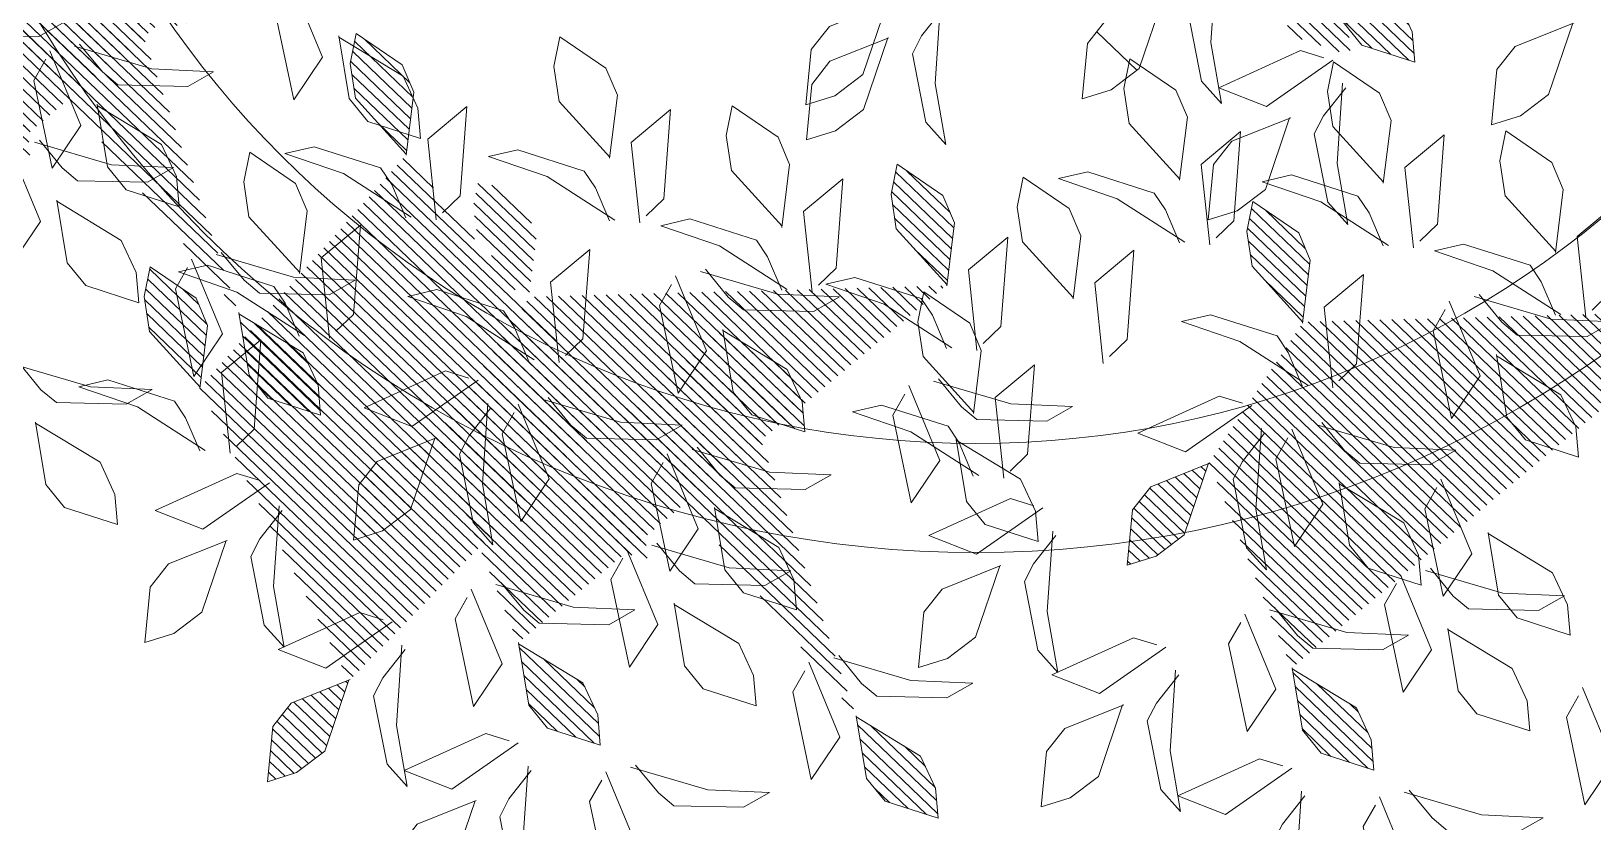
# Model space of a CAD drawing. Header units: millimetres. Extents: x 29001 to 40804, y -8833 to -5892.
# Drawn here: x 30983.57 to 31012.18, y -8646.84 to -8632.36 of the extents above; entities that cross this region are included whole.
import ezdxf

# ---------------------------------------------------------------- set-up
doc = ezdxf.new("R2010")
doc.units = ezdxf.units.MM
doc.layers.get('0').update_dxf_attribs({"lineweight": 0})
doc.layers.add('250', color=250, linetype='Continuous', lineweight=0)
doc.layers.add('saksı', color=180, linetype='Continuous', lineweight=0)
pattern_1 = [(44.99999999999999, (-1654802.583757971, 54995.85382137877), (-0.0105615167030975, 0.0105615167030975), [])]
pattern_2 = [(44.99999999999999, (-1654801.513832474, 54996.58392904807), (-0.0105615167030975, 0.0105615167030975), [])]

# ---------------------------------------------------------------- blocks, each defined once
blk = doc.blocks.new('U1')
at = {"lineweight": 0}
h = blk.add_hatch(dxfattribs=at)
h.set_pattern_fill('ANSI31', color=63, scale=0.1194899212860037, style=0)
h.set_pattern_definition(pattern_2)
edge = h.paths.add_edge_path()
edge.add_line((-2359702.903192607, 78422.68319526207), (-2359702.887252613, 78422.79342749505))
edge.add_line((-2359702.887252613, 78422.79342749505), (-2359702.855293586, 78422.83424557942))
edge.add_line((-2359702.855293586, 78422.8342455794), (-2359702.762967762, 78422.8661900768))
edge.add_line((-2359702.762967762, 78422.86619007682), (-2359702.766518693, 78422.81294917854))
edge.add_line((-2359702.766518692, 78422.81294917854), (-2359702.791375534, 78422.75615884548))
edge.add_line((-2359702.791375534, 78422.75615884547), (-2359702.903231964, 78422.68517077321))
edge.add_line((-2359703.184066203, 78422.90265326496), (-2359703.168126209, 78423.01288549793))
edge.add_line((-2359703.168126209, 78423.01288549791), (-2359703.136167182, 78423.05370358229))
edge.add_line((-2359703.136167181, 78423.05370358232), (-2359703.043841356, 78423.08564807974))
edge.add_line((-2359703.043841356, 78423.08564807971), (-2359703.047392289, 78423.03240718141))
edge.add_line((-2359703.047392289, 78423.03240718142), (-2359703.07224913, 78422.97561684834))
edge.add_line((-2359703.072249129, 78422.97561684834), (-2359703.184105561, 78422.9046287761))
edge.add_line((-2359703.570524517, 78423.28469189895), (-2359703.674737489, 78423.32399692167))
edge.add_line((-2359703.674737489, 78423.3239969217), (-2359703.707715281, 78423.36399642969))
edge.add_line((-2359703.707715281, 78423.36399642967), (-2359703.719027414, 78423.46103531132))
edge.add_line((-2359703.719027414, 78423.46103531132), (-2359703.667800476, 78423.44610201358))
edge.add_line((-2359703.667800476, 78423.44610201358), (-2359703.617695721, 78423.40959834254))
edge.add_line((-2359703.617695721, 78423.40959834252), (-2359703.572462149, 78423.28507890055))
edge.add_line((-2359703.823762535, 78422.76777352749), (-2359703.807959051, 78422.65752164075))
edge.add_line((-2359703.807959051, 78422.65752164077), (-2359703.827105473, 78422.60934581753))
edge.add_line((-2359703.827105473, 78422.60934581752), (-2359703.906670168, 78422.55265394715))
edge.add_line((-2359703.906670168, 78422.55265394716), (-2359703.918282508, 78422.60473423054))
edge.add_line((-2359703.918282507, 78422.60473423052), (-2359703.910455535, 78422.66623010831))
edge.add_line((-2359703.910455535, 78422.66623010833), (-2359703.82316749, 78422.76588935211))
edge.add_line((-2359703.453394955, 78422.3656591076), (-2359703.437591471, 78422.25540722086))
edge.add_line((-2359703.437591471, 78422.25540722087), (-2359703.456737893, 78422.20723139764))
edge.add_line((-2359703.456737893, 78422.20723139764), (-2359703.536302587, 78422.15053952727))
edge.add_line((-2359703.536302587, 78422.15053952728), (-2359703.547914929, 78422.20261981068))
edge.add_line((-2359703.547914929, 78422.20261981068), (-2359703.540087956, 78422.26411568845))
edge.add_line((-2359703.540087956, 78422.26411568842), (-2359703.452799912, 78422.36377493221))
edge.add_line((-2359702.682988091, 78423.3664055448), (-2359702.667048098, 78423.47663777779))
edge.add_line((-2359702.667048098, 78423.47663777777), (-2359702.635089072, 78423.51745586212))
edge.add_line((-2359702.635089071, 78423.51745586212), (-2359702.542763248, 78423.54940035954))
edge.add_line((-2359702.542763248, 78423.54940035954), (-2359702.546314179, 78423.49615946125))
edge.add_line((-2359702.546314179, 78423.49615946124), (-2359702.57117102, 78423.43936912816))
edge.add_line((-2359702.57117102, 78423.43936912816), (-2359702.68302745, 78423.36838105592))
h = blk.add_hatch(dxfattribs=at)
h.set_pattern_fill('ANSI31', color=41, scale=0.1194899212860037, style=0)
h.set_pattern_definition([(44.99999999999999, (-1654800.155850138, 54996.65591149645), (-0.0105615167030975, 0.0105615167030975), [])])
edge = h.paths.add_edge_path()
edge.add_line((-2359701.915577849, 78423.29771305864), (-2359701.899637856, 78423.4079452916))
edge.add_line((-2359701.899637856, 78423.4079452916), (-2359701.86767883, 78423.44876337599))
edge.add_line((-2359701.86767883, 78423.44876337599), (-2359701.775353006, 78423.48070787339))
edge.add_line((-2359701.775353006, 78423.4807078734), (-2359701.778903937, 78423.4274669751))
edge.add_line((-2359701.778903937, 78423.4274669751), (-2359701.803760776, 78423.37067664202))
edge.add_line((-2359701.803760777, 78423.37067664202), (-2359701.915617208, 78423.29968856978))
edge.add_line((-2359702.052900931, 78422.93541156234), (-2359702.157113905, 78422.97471658507))
edge.add_line((-2359702.157113905, 78422.97471658504), (-2359702.190091697, 78423.01471609306))
edge.add_line((-2359702.190091697, 78423.01471609306), (-2359702.20140383, 78423.11175497471))
edge.add_line((-2359702.20140383, 78423.11175497473), (-2359702.150176893, 78423.09682167694))
edge.add_line((-2359702.150176893, 78423.09682167694), (-2359702.100072138, 78423.0603180059))
edge.add_line((-2359702.100072138, 78423.06031800588), (-2359702.054838566, 78422.9357985639))
edge.add_line((-2359701.884686287, 78422.69295225918), (-2359701.868882805, 78422.58270037243))
edge.add_line((-2359701.868882805, 78422.5827003724), (-2359701.888029225, 78422.53452454916))
edge.add_line((-2359701.888029225, 78422.53452454918), (-2359701.967593919, 78422.47783267881))
edge.add_line((-2359701.96759392, 78422.47783267882), (-2359701.979206261, 78422.5299129622))
edge.add_line((-2359701.979206261, 78422.52991296219), (-2359701.971379288, 78422.59140883997))
edge.add_line((-2359701.971379288, 78422.59140883997), (-2359701.884091244, 78422.69106808376))
edge.add_line((-2359701.150336804, 78422.6865694708), (-2359701.134533321, 78422.57631758405))
edge.add_line((-2359701.134533321, 78422.57631758405), (-2359701.153679742, 78422.52814176082))
edge.add_line((-2359701.153679742, 78422.52814176082), (-2359701.233244436, 78422.47144989045))
edge.add_line((-2359701.233244436, 78422.47144989045), (-2359701.244856776, 78422.52353017383))
edge.add_line((-2359701.244856776, 78422.52353017383), (-2359701.237029804, 78422.58502605162))
edge.add_line((-2359701.237029804, 78422.5850260516), (-2359701.14974176, 78422.68468529539))
h = blk.add_hatch(dxfattribs=at)
h.set_pattern_fill('ANSI31', color=41, scale=0.1194899212860037, style=0)
h.set_pattern_definition(pattern_2)
edge = h.paths.add_edge_path()
edge.add_line((-2359703.273560187, 78423.22573061027), (-2359703.257620193, 78423.33596284325))
edge.add_line((-2359703.257620193, 78423.33596284327), (-2359703.225661167, 78423.37678092763))
edge.add_line((-2359703.225661166, 78423.37678092762), (-2359703.13333534, 78423.40872542503))
edge.add_line((-2359703.13333534, 78423.40872542503), (-2359703.136886273, 78423.35548452674))
edge.add_line((-2359703.136886273, 78423.35548452674), (-2359703.161743113, 78423.29869419365))
edge.add_line((-2359703.161743113, 78423.29869419365), (-2359703.273599544, 78423.22770612141))
edge.add_line((-2359703.410883268, 78422.86342911399), (-2359703.515096242, 78422.9027341367))
edge.add_line((-2359703.515096242, 78422.90273413667), (-2359703.548074033, 78422.94273364468))
edge.add_line((-2359703.548074033, 78422.9427336447), (-2359703.559386164, 78423.03977252635))
edge.add_line((-2359703.559386165, 78423.03977252635), (-2359703.508159229, 78423.02483922857))
edge.add_line((-2359703.508159229, 78423.02483922857), (-2359703.458054474, 78422.98833555753))
edge.add_line((-2359703.458054474, 78422.98833555753), (-2359703.412820901, 78422.86381611557))
edge.add_line((-2359703.242668624, 78422.62096981081), (-2359703.22686514, 78422.51071792407))
edge.add_line((-2359703.22686514, 78422.51071792407), (-2359703.24601156, 78422.46254210084))
edge.add_line((-2359703.246011561, 78422.46254210082), (-2359703.325576257, 78422.40585023047))
edge.add_line((-2359703.325576256, 78422.40585023048), (-2359703.337188596, 78422.45793051383))
edge.add_line((-2359703.337188597, 78422.45793051383), (-2359703.329361624, 78422.51942639163))
edge.add_line((-2359703.329361624, 78422.51942639162), (-2359703.24207358, 78422.61908563542))
edge.add_line((-2359702.50831914, 78422.61458702243), (-2359702.492515658, 78422.50433513569))
edge.add_line((-2359702.492515658, 78422.50433513569), (-2359702.511662078, 78422.45615931245))
edge.add_line((-2359702.511662078, 78422.45615931245), (-2359702.591226773, 78422.39946744208))
edge.add_line((-2359702.591226773, 78422.3994674421), (-2359702.602839113, 78422.45154772548))
edge.add_line((-2359702.602839113, 78422.45154772548), (-2359702.595012141, 78422.51304360326))
edge.add_line((-2359702.595012141, 78422.51304360325), (-2359702.507724096, 78422.61270284704))
at = {"lineweight": 0, "true_color": 0x6c822b}
h = blk.add_hatch(dxfattribs=at)
h.set_pattern_fill('ANSI31', color=67, scale=0.1194899212860037, style=0)
h.set_pattern_definition(pattern_1)
edge = h.paths.add_edge_path()
edge.add_line((-2359703.973118105, 78421.95308759277), (-2359703.957178111, 78422.06331982574))
edge.add_line((-2359703.957178111, 78422.06331982573), (-2359703.925219085, 78422.10413791011))
edge.add_line((-2359703.925219085, 78422.10413791012), (-2359703.832893259, 78422.13608240752))
edge.add_line((-2359703.832893259, 78422.13608240751), (-2359703.836444191, 78422.08284150921))
edge.add_line((-2359703.836444191, 78422.08284150921), (-2359703.861301031, 78422.02605117614))
edge.add_line((-2359703.861301032, 78422.02605117614), (-2359703.973157463, 78421.95506310389))
edge.add_line((-2359704.2539917, 78422.17254559563), (-2359704.238051706, 78422.28277782862))
edge.add_line((-2359704.238051707, 78422.28277782862), (-2359704.20609268, 78422.32359591297))
edge.add_line((-2359704.206092679, 78422.323595913), (-2359704.113766856, 78422.35554041041))
edge.add_line((-2359704.113766856, 78422.3555404104), (-2359704.117317787, 78422.30229951211))
edge.add_line((-2359704.117317786, 78422.30229951211), (-2359704.142174628, 78422.24550917903))
edge.add_line((-2359704.142174628, 78422.24550917903), (-2359704.254031059, 78422.17452110679))
edge.add_line((-2359704.640450015, 78422.55458422966), (-2359704.744662988, 78422.59388925237))
edge.add_line((-2359704.744662988, 78422.59388925236), (-2359704.77764078, 78422.63388876036))
edge.add_line((-2359704.77764078, 78422.63388876038), (-2359704.788952911, 78422.73092764203))
edge.add_line((-2359704.788952911, 78422.730927642), (-2359704.737725975, 78422.71599434422))
edge.add_line((-2359704.737725976, 78422.71599434422), (-2359704.687621221, 78422.6794906732))
edge.add_line((-2359704.687621221, 78422.67949067321), (-2359704.642387648, 78422.55497123123))
edge.add_line((-2359704.893688033, 78422.0376658582), (-2359704.87788455, 78421.92741397145))
edge.add_line((-2359704.87788455, 78421.92741397147), (-2359704.897030971, 78421.87923814822))
edge.add_line((-2359704.897030971, 78421.87923814822), (-2359704.976595665, 78421.82254627785))
edge.add_line((-2359704.976595665, 78421.82254627784), (-2359704.988208006, 78421.8746265612))
edge.add_line((-2359704.988208006, 78421.87462656121), (-2359704.980381032, 78421.93612243902))
edge.add_line((-2359704.980381033, 78421.936122439), (-2359704.89309299, 78422.03578168279))
edge.add_line((-2359704.523320454, 78421.63555143829), (-2359704.50751697, 78421.52529955155))
edge.add_line((-2359704.507516969, 78421.52529955155), (-2359704.526663391, 78421.47712372831))
edge.add_line((-2359704.526663391, 78421.47712372831), (-2359704.606228086, 78421.42043185794))
edge.add_line((-2359704.606228086, 78421.42043185794), (-2359704.617840427, 78421.4725121413))
edge.add_line((-2359704.617840427, 78421.4725121413), (-2359704.610013454, 78421.53400801912))
edge.add_line((-2359704.610013454, 78421.53400801914), (-2359704.52272541, 78421.63366726291))
edge.add_line((-2359703.752913591, 78422.63629787546), (-2359703.736973596, 78422.74653010843))
edge.add_line((-2359703.736973596, 78422.74653010843), (-2359703.705014571, 78422.78734819281))
edge.add_line((-2359703.705014571, 78422.78734819281), (-2359703.612688745, 78422.81929269021))
edge.add_line((-2359703.612688745, 78422.81929269021), (-2359703.616239676, 78422.76605179191))
edge.add_line((-2359703.616239676, 78422.76605179191), (-2359703.641096517, 78422.70926145885))
edge.add_line((-2359703.641096518, 78422.70926145883), (-2359703.752952949, 78422.63827338659))
h = blk.add_hatch(dxfattribs=at)
h.set_pattern_fill('ANSI31', color=67, scale=0.1194899212860037, style=0)
h.set_pattern_definition(pattern_1)
edge = h.paths.add_edge_path()
edge.add_line((-2359704.343485685, 78422.49562294099), (-2359704.32754569, 78422.60585517394))
edge.add_line((-2359704.32754569, 78422.60585517396), (-2359704.295586665, 78422.64667325834))
edge.add_line((-2359704.295586665, 78422.64667325832), (-2359704.203260839, 78422.67861775574))
edge.add_line((-2359704.203260839, 78422.67861775575), (-2359704.20681177, 78422.62537685745))
edge.add_line((-2359704.20681177, 78422.62537685744), (-2359704.231668612, 78422.56858652437))
edge.add_line((-2359704.231668612, 78422.56858652436), (-2359704.343525042, 78422.49759845212))
edge.add_line((-2359704.480808767, 78422.13332144466), (-2359704.585021739, 78422.17262646736))
edge.add_line((-2359704.585021739, 78422.17262646736), (-2359704.61799953, 78422.21262597539))
edge.add_line((-2359704.61799953, 78422.2126259754), (-2359704.629311664, 78422.30966485705))
edge.add_line((-2359704.629311664, 78422.30966485705), (-2359704.578084726, 78422.29473155928))
edge.add_line((-2359704.578084726, 78422.29473155926), (-2359704.527979971, 78422.2582278882))
edge.add_line((-2359704.527979971, 78422.2582278882), (-2359704.482746399, 78422.13370844626))
edge.add_line((-2359704.312594121, 78421.89086214149), (-2359704.296790638, 78421.78061025475))
edge.add_line((-2359704.296790639, 78421.78061025475), (-2359704.31593706, 78421.73243443151))
edge.add_line((-2359704.31593706, 78421.73243443153), (-2359704.395501755, 78421.67574256116))
edge.add_line((-2359704.395501755, 78421.67574256116), (-2359704.407114095, 78421.72782284452))
edge.add_line((-2359704.407114095, 78421.7278228445), (-2359704.399287121, 78421.78931872231))
edge.add_line((-2359704.399287121, 78421.78931872232), (-2359704.311999077, 78421.88897796611))
edge.add_line((-2359703.578244638, 78421.88447935312), (-2359703.562441155, 78421.77422746638))
edge.add_line((-2359703.562441155, 78421.77422746638), (-2359703.581587575, 78421.72605164314))
edge.add_line((-2359703.581587576, 78421.72605164314), (-2359703.661152272, 78421.66935977277))
edge.add_line((-2359703.661152272, 78421.66935977277), (-2359703.672764612, 78421.72144005615))
edge.add_line((-2359703.672764612, 78421.72144005615), (-2359703.664937639, 78421.78293593394))
edge.add_line((-2359703.664937639, 78421.78293593394), (-2359703.577649595, 78421.88259517773))
h = blk.add_hatch(dxfattribs=at)
h.set_pattern_fill('ANSI31', color=67, scale=0.1194899212860037, style=0)
h.set_pattern_definition([(44.99999999999999, (0, 4.365574568510056e-11), (-0.2682625242586764, 0.2682625242586763), [])])
edge = h.paths.add_edge_path()
edge.add_line((-2359701.447808456, 78421.5133471127), (-2359701.431868462, 78421.62357934567))
edge.add_line((-2359701.431868462, 78421.62357934567), (-2359701.399909436, 78421.66439743007))
edge.add_line((-2359701.399909435, 78421.6643974301), (-2359701.30758361, 78421.69634192748))
edge.add_line((-2359701.30758361, 78421.69634192745), (-2359701.311134542, 78421.64310102917))
edge.add_line((-2359701.311134541, 78421.64310102919), (-2359701.335991383, 78421.58631069612))
edge.add_line((-2359701.335991383, 78421.5863106961), (-2359701.447847814, 78421.51532262382))
edge.add_line((-2359701.728682051, 78421.73280511558), (-2359701.712742058, 78421.84303734855))
edge.add_line((-2359701.712742058, 78421.84303734856), (-2359701.680783031, 78421.88385543294))
edge.add_line((-2359701.680783031, 78421.88385543293), (-2359701.588457206, 78421.91579993033))
edge.add_line((-2359701.588457206, 78421.91579993034), (-2359701.592008138, 78421.86255903206))
edge.add_line((-2359701.592008138, 78421.86255903207), (-2359701.616864979, 78421.80576869899))
edge.add_line((-2359701.616864979, 78421.80576869898), (-2359701.72872141, 78421.73478062674))
edge.add_line((-2359702.115140365, 78422.11484374959), (-2359702.219353339, 78422.1541487723))
edge.add_line((-2359702.219353339, 78422.15414877232), (-2359702.252331131, 78422.19414828032))
edge.add_line((-2359702.252331131, 78422.19414828031), (-2359702.263643262, 78422.29118716196))
edge.add_line((-2359702.263643262, 78422.29118716197), (-2359702.212416326, 78422.27625386423))
edge.add_line((-2359702.212416326, 78422.27625386421), (-2359702.16231157, 78422.23975019316))
edge.add_line((-2359702.162311571, 78422.23975019317), (-2359702.117077999, 78422.1152307512))
edge.add_line((-2359702.368378384, 78421.59792537813), (-2359702.3525749, 78421.48767349139))
edge.add_line((-2359702.352574901, 78421.4876734914), (-2359702.371721321, 78421.43949766818))
edge.add_line((-2359702.37172132, 78421.43949766817), (-2359702.451286016, 78421.3828057978))
edge.add_line((-2359702.451286016, 78421.3828057978), (-2359702.462898357, 78421.43488608116))
edge.add_line((-2359702.462898357, 78421.43488608116), (-2359702.455071384, 78421.49638195895))
edge.add_line((-2359702.455071384, 78421.49638195898), (-2359702.36778334, 78421.59604120276))
edge.add_line((-2359701.998010804, 78421.19581095825), (-2359701.982207321, 78421.08555907151))
edge.add_line((-2359701.982207321, 78421.08555907151), (-2359702.001353742, 78421.03738324827))
edge.add_line((-2359702.001353742, 78421.03738324827), (-2359702.080918436, 78420.9806913779))
edge.add_line((-2359702.080918436, 78420.98069137789), (-2359702.092530778, 78421.03277166127))
edge.add_line((-2359702.092530778, 78421.03277166128), (-2359702.084703804, 78421.09426753907))
edge.add_line((-2359702.084703805, 78421.09426753907), (-2359701.997415761, 78421.19392678286))
edge.add_line((-2359701.22760394, 78422.19655739544), (-2359701.211663947, 78422.30678962839))
edge.add_line((-2359701.211663947, 78422.30678962836), (-2359701.179704921, 78422.34760771274))
edge.add_line((-2359701.17970492, 78422.34760771277), (-2359701.087379096, 78422.37955221017))
edge.add_line((-2359701.087379096, 78422.37955221017), (-2359701.090930026, 78422.32631131189))
edge.add_line((-2359701.090930027, 78422.32631131187), (-2359701.115786869, 78422.26952097878))
edge.add_line((-2359701.115786869, 78422.26952097878), (-2359701.2276433, 78422.19853290655))
at = {"lineweight": 0}
h = blk.add_hatch(dxfattribs=at)
h.set_pattern_fill('ANSI31', color=63, scale=0.1194899212860037, style=0)
h.set_pattern_definition([(44.99999999999999, (-1654800.761517384, 54995.25907741849), (-0.0105615167030975, 0.0105615167030975), [])])
edge = h.paths.add_edge_path()
edge.add_line((-2359702.150877516, 78421.3583436325), (-2359702.134937522, 78421.46857586548))
edge.add_line((-2359702.134937523, 78421.46857586547), (-2359702.102978497, 78421.50939394983))
edge.add_line((-2359702.102978497, 78421.50939394982), (-2359702.010652672, 78421.54133844722))
edge.add_line((-2359702.010652672, 78421.54133844725), (-2359702.014203603, 78421.48809754895))
edge.add_line((-2359702.014203603, 78421.48809754894), (-2359702.039060444, 78421.43130721587))
edge.add_line((-2359702.039060444, 78421.43130721588), (-2359702.150916875, 78421.36031914363))
edge.add_line((-2359702.431751112, 78421.57780163539), (-2359702.415811119, 78421.68803386835))
edge.add_line((-2359702.415811119, 78421.68803386834), (-2359702.383852092, 78421.72885195272))
edge.add_line((-2359702.383852092, 78421.7288519527), (-2359702.291526267, 78421.76079645011))
edge.add_line((-2359702.291526267, 78421.76079645012), (-2359702.295077199, 78421.70755555184))
edge.add_line((-2359702.295077199, 78421.70755555185), (-2359702.31993404, 78421.65076521877))
edge.add_line((-2359702.319934039, 78421.65076521874), (-2359702.43179047, 78421.5797771465))
edge.add_line((-2359702.818209426, 78421.95984026937), (-2359702.922422399, 78421.99914529208))
edge.add_line((-2359702.922422399, 78421.99914529207), (-2359702.95540019, 78422.03914480007))
edge.add_line((-2359702.95540019, 78422.0391448001), (-2359702.966712323, 78422.13618368175))
edge.add_line((-2359702.966712323, 78422.13618368177), (-2359702.915485386, 78422.12125038402))
edge.add_line((-2359702.915485387, 78422.12125038399), (-2359702.865380632, 78422.08474671294))
edge.add_line((-2359702.865380632, 78422.08474671295), (-2359702.82014706, 78421.96022727097))
edge.add_line((-2359703.071447445, 78421.44292189792), (-2359703.055643961, 78421.33267001115))
edge.add_line((-2359703.055643961, 78421.33267001115), (-2359703.074790381, 78421.28449418793))
edge.add_line((-2359703.074790382, 78421.28449418794), (-2359703.154355078, 78421.22780231757))
edge.add_line((-2359703.154355078, 78421.22780231757), (-2359703.165967418, 78421.27988260095))
edge.add_line((-2359703.165967418, 78421.27988260095), (-2359703.158140445, 78421.34137847874))
edge.add_line((-2359703.158140445, 78421.34137847874), (-2359703.0708524, 78421.44103772253))
edge.add_line((-2359702.701079866, 78421.04080747803), (-2359702.685276382, 78420.93055559129))
edge.add_line((-2359702.685276382, 78420.93055559129), (-2359702.704422804, 78420.88237976805))
edge.add_line((-2359702.704422804, 78420.88237976805), (-2359702.783987497, 78420.82568789768))
edge.add_line((-2359702.783987498, 78420.82568789767), (-2359702.795599838, 78420.87776818105))
edge.add_line((-2359702.795599838, 78420.87776818105), (-2359702.787772866, 78420.93926405885))
edge.add_line((-2359702.787772866, 78420.93926405885), (-2359702.700484822, 78421.0389233026))
edge.add_line((-2359701.930673002, 78422.0415539152), (-2359701.914733009, 78422.15178614817))
edge.add_line((-2359701.914733008, 78422.15178614817), (-2359701.882773983, 78422.19260423255))
edge.add_line((-2359701.882773983, 78422.19260423256), (-2359701.790448156, 78422.22454872997))
edge.add_line((-2359701.790448157, 78422.22454872994), (-2359701.793999088, 78422.17130783167))
edge.add_line((-2359701.793999088, 78422.17130783168), (-2359701.81885593, 78422.11451749857))
edge.add_line((-2359701.81885593, 78422.11451749856), (-2359701.93071236, 78422.04352942633))
h = blk.add_hatch(dxfattribs=at)
h.set_pattern_fill('ANSI31', color=41, scale=0.1194899212860037, style=0)
h.set_pattern_definition([(44.99999999999999, (-1654800.058448323, 54995.41408089871), (-0.0105615167030975, 0.0105615167030975), [])])
edge = h.paths.add_edge_path()
edge.add_line((-2359701.818176034, 78422.05588246092), (-2359701.802236042, 78422.16611469389))
edge.add_line((-2359701.802236042, 78422.16611469389), (-2359701.770277014, 78422.20693277825))
edge.add_line((-2359701.770277014, 78422.20693277825), (-2359701.677951191, 78422.23887727565))
edge.add_line((-2359701.677951191, 78422.23887727565), (-2359701.681502122, 78422.18563637737))
edge.add_line((-2359701.681502122, 78422.18563637738), (-2359701.706358961, 78422.12884604433))
edge.add_line((-2359701.706358961, 78422.12884604433), (-2359701.818215393, 78422.05785797206))
edge.add_line((-2359701.955499116, 78421.69358096462), (-2359702.059712091, 78421.73288598734))
edge.add_line((-2359702.059712091, 78421.73288598734), (-2359702.092689882, 78421.77288549535))
edge.add_line((-2359702.092689882, 78421.77288549533), (-2359702.104002014, 78421.86992437698))
edge.add_line((-2359702.104002014, 78421.86992437697), (-2359702.052775078, 78421.8549910792))
edge.add_line((-2359702.052775078, 78421.85499107922), (-2359702.002670323, 78421.81848740816))
edge.add_line((-2359702.002670323, 78421.81848740816), (-2359701.957436751, 78421.6939679662))
edge.add_line((-2359701.787284472, 78421.45112166143), (-2359701.77148099, 78421.3408697747))
edge.add_line((-2359701.77148099, 78421.34086977472), (-2359701.79062741, 78421.29269395147))
edge.add_line((-2359701.79062741, 78421.29269395146), (-2359701.870192106, 78421.23600208109))
edge.add_line((-2359701.870192106, 78421.23600208109), (-2359701.881804446, 78421.28808236445))
edge.add_line((-2359701.881804445, 78421.28808236447), (-2359701.873977473, 78421.34957824227))
edge.add_line((-2359701.873977473, 78421.34957824225), (-2359701.786689429, 78421.44923748604))
edge.add_line((-2359701.052934989, 78421.44473887306), (-2359701.037131507, 78421.33448698632))
edge.add_line((-2359701.037131506, 78421.33448698634), (-2359701.056277927, 78421.2863111631))
edge.add_line((-2359701.056277927, 78421.2863111631), (-2359701.135842621, 78421.22961929273))
edge.add_line((-2359701.135842621, 78421.22961929273), (-2359701.147454961, 78421.28169957611))
edge.add_line((-2359701.147454962, 78421.28169957611), (-2359701.13962799, 78421.34319545388))
edge.add_line((-2359701.139627989, 78421.34319545387), (-2359701.052339945, 78421.44285469766))
h = blk.add_hatch(dxfattribs=at)
h.set_pattern_fill('ANSI31', color=63, scale=0.1194899212860037, style=0)
h.set_pattern_definition([(44.99999999999999, (-1654799.557440551, 54995.25761950466), (-0.0105615167030975, 0.0105615167030975), [])])
edge = h.paths.add_edge_path()
edge.add_line((-2359700.946800684, 78421.35688571866), (-2359700.930860689, 78421.46711795162))
edge.add_line((-2359700.93086069, 78421.4671179516), (-2359700.898901664, 78421.507936036))
edge.add_line((-2359700.898901664, 78421.507936036), (-2359700.806575838, 78421.5398805334))
edge.add_line((-2359700.806575838, 78421.53988053341), (-2359700.81012677, 78421.48663963511))
edge.add_line((-2359700.810126771, 78421.48663963511), (-2359700.834983612, 78421.42984930205))
edge.add_line((-2359700.834983611, 78421.42984930205), (-2359700.946840041, 78421.35886122979))
edge.add_line((-2359701.227674279, 78421.5763437215), (-2359701.211734286, 78421.68657595449))
edge.add_line((-2359701.211734286, 78421.68657595453), (-2359701.179775259, 78421.7273940389))
edge.add_line((-2359701.179775259, 78421.72739403888), (-2359701.087449435, 78421.75933853629))
edge.add_line((-2359701.087449435, 78421.75933853627), (-2359701.091000366, 78421.70609763799))
edge.add_line((-2359701.091000366, 78421.70609763799), (-2359701.115857206, 78421.6493073049))
edge.add_line((-2359701.115857206, 78421.64930730492), (-2359701.227713638, 78421.57831923268))
edge.add_line((-2359701.614132594, 78421.95838235553), (-2359701.718345567, 78421.99768737824))
edge.add_line((-2359701.718345566, 78421.99768737824), (-2359701.751323359, 78422.03768688627))
edge.add_line((-2359701.751323359, 78422.03768688627), (-2359701.76263549, 78422.13472576792))
edge.add_line((-2359701.76263549, 78422.13472576792), (-2359701.711408555, 78422.11979247013))
edge.add_line((-2359701.711408555, 78422.11979247014), (-2359701.661303799, 78422.08328879913))
edge.add_line((-2359701.661303799, 78422.08328879911), (-2359701.616070227, 78421.95876935712))
edge.add_line((-2359701.867370612, 78421.44146398405), (-2359701.851567129, 78421.33121209731))
edge.add_line((-2359701.851567129, 78421.33121209731), (-2359701.87071355, 78421.2830362741))
edge.add_line((-2359701.87071355, 78421.2830362741), (-2359701.950278244, 78421.22634440371))
edge.add_line((-2359701.950278245, 78421.22634440371), (-2359701.961890585, 78421.27842468712))
edge.add_line((-2359701.961890584, 78421.27842468715), (-2359701.954063613, 78421.33992056492))
edge.add_line((-2359701.954063613, 78421.3399205649), (-2359701.866775569, 78421.43957980869))
edge.add_line((-2359701.497003033, 78421.03934956416), (-2359701.48119955, 78420.92909767742))
edge.add_line((-2359701.48119955, 78420.92909767744), (-2359701.500345971, 78420.88092185422))
edge.add_line((-2359701.500345971, 78420.88092185423), (-2359701.579910664, 78420.82422998385))
edge.add_line((-2359701.579910664, 78420.82422998385), (-2359701.591523005, 78420.87631026722))
edge.add_line((-2359701.591523005, 78420.8763102672), (-2359701.583696033, 78420.937806145))
edge.add_line((-2359701.583696033, 78420.93780614501), (-2359701.496407989, 78421.03746538878))
edge.add_line((-2359700.72659617, 78422.04009600135), (-2359700.710656175, 78422.1503282343))
edge.add_line((-2359700.710656175, 78422.15032823433), (-2359700.67869715, 78422.19114631871))
edge.add_line((-2359700.67869715, 78422.19114631871), (-2359700.586371324, 78422.22309081611))
edge.add_line((-2359700.586371324, 78422.2230908161), (-2359700.589922255, 78422.1698499178))
edge.add_line((-2359700.589922255, 78422.16984991782), (-2359700.614779097, 78422.11305958475))
edge.add_line((-2359700.614779097, 78422.11305958475), (-2359700.726635528, 78422.04207151251))
at = {"color": 67, "lineweight": 0, "true_color": 0x6c822b}
for points in [[(-2359703.35341251, 78423.50170607983), (-2359703.457625483, 78423.54101110256), (-2359703.490603275, 78423.58101061055), (-2359703.501915406, 78423.6780494922), (-2359703.45068847, 78423.66311619442), (-2359703.400583715, 78423.62661252337), (-2359703.355350143, 78423.50209308142)], [(-2359701.714141945, 78423.51695322317), (-2359701.675080734, 78423.56664489453), (-2359701.648448265, 78423.58971580493), (-2359701.52593904, 78423.59503995716), (-2359701.479775967, 78423.57019412148), (-2359701.588081467, 78423.56309545973), (-2359701.723019434, 78423.52050265796)], [(-2359702.682988091, 78423.36640554477), (-2359702.667048098, 78423.47663777774), (-2359702.635089071, 78423.5174558621), (-2359702.542763248, 78423.54940035952), (-2359702.546314179, 78423.49615946124), (-2359702.57117102, 78423.43936912816), (-2359702.68302745, 78423.36838105595)], [(-2359702.114881268, 78423.30600625889), (-2359702.154994945, 78423.35485227531), (-2359702.171789085, 78423.38582826807), (-2359702.150605354, 78423.50660950104), (-2359702.116401061, 78423.5463387266), (-2359702.13279308, 78423.4390457912), (-2359702.120259228, 78423.29810146008)], [(-2359701.935394566, 78423.46995983523), (-2359701.976090949, 78423.45631231445), (-2359702.120690989, 78423.51836389943), (-2359702.03771239, 78423.55284997418), (-2359701.919433018, 78423.47398060097)], [(-2359702.21254218, 78423.3566743473), (-2359702.316755154, 78423.39597937002), (-2359702.349732945, 78423.43597887801), (-2359702.361045077, 78423.53301775966), (-2359702.309818141, 78423.5180844619), (-2359702.259713385, 78423.48158079087), (-2359702.214479814, 78423.35706134891)], [(-2359701.915577849, 78423.29771305865), (-2359701.899637856, 78423.4079452916), (-2359701.86767883, 78423.448763376), (-2359701.775353006, 78423.48070787339), (-2359701.778903937, 78423.4274669751), (-2359701.803760777, 78423.37067664201), (-2359701.915617208, 78423.29968856975)], [(-2359702.003943678, 78423.21674765741), (-2359702.026035136, 78423.25355007473), (-2359701.99657986, 78423.40812031057), (-2359701.945033127, 78423.33451547596), (-2359701.99657986, 78423.20202652417)], [(-2359703.361926015, 78423.14476520904), (-2359703.384017471, 78423.18156762638), (-2359703.354562196, 78423.3361378622), (-2359703.303015463, 78423.26253302759), (-2359703.354562195, 78423.13004407582)], [(-2359702.998481896, 78423.1623544086), (-2359702.982541902, 78423.27258664159), (-2359702.950582876, 78423.31340472598), (-2359702.858257051, 78423.34534922337), (-2359702.861807983, 78423.2921083251), (-2359702.886664824, 78423.23531799202), (-2359702.998521254, 78423.16432991975)], [(-2359702.711435546, 78423.26012454195), (-2359702.672374334, 78423.30981621331), (-2359702.645741866, 78423.33288712373), (-2359702.523232642, 78423.33821127591), (-2359702.477069566, 78423.31336544023), (-2359702.585375067, 78423.3062667785), (-2359702.720313034, 78423.26367397672)], [(-2359702.152506574, 78423.25294565434), (-2359702.193202957, 78423.2392981336), (-2359702.337802998, 78423.30134971859), (-2359702.254824398, 78423.33583579335), (-2359702.136545025, 78423.25696642014)], [(-2359701.728865389, 78423.15337145573), (-2359701.750956846, 78423.19017387307), (-2359701.72150157, 78423.34474410892), (-2359701.669954836, 78423.27113927432), (-2359701.72150157, 78423.13865032254)], [(-2359702.325607599, 78423.05707834409), (-2359702.365721276, 78423.10592436048), (-2359702.382515416, 78423.13690035327), (-2359702.361331684, 78423.2576815862), (-2359702.327127393, 78423.29741081178), (-2359702.343519411, 78423.19011787635), (-2359702.33098556, 78423.04917354525)], [(-2359703.086847725, 78423.08138900736), (-2359703.108939182, 78423.11819142471), (-2359703.079483905, 78423.27276166057), (-2359703.027937172, 78423.19915682595), (-2359703.079483906, 78423.06666787417)], [(-2359702.423268512, 78423.10774643249), (-2359702.527481486, 78423.14705145519), (-2359702.560459276, 78423.18705096323), (-2359702.571771409, 78423.28408984485), (-2359702.520544473, 78423.26915654709), (-2359702.470439718, 78423.23265287605), (-2359702.425206144, 78423.10813343411)], [(-2359701.944025303, 78423.19143205581), (-2359701.904964092, 78423.24112372717), (-2359701.878331624, 78423.26419463758), (-2359701.7558224, 78423.26951878978), (-2359701.709659325, 78423.2446729541), (-2359701.817964825, 78423.23757429236), (-2359701.952902793, 78423.1949814906)], [(-2359701.566265516, 78423.06738621084), (-2359701.55032552, 78423.17761844385), (-2359701.518366495, 78423.21843652819), (-2359701.426040669, 78423.25038102557), (-2359701.429591601, 78423.1971401273), (-2359701.454448443, 78423.14034979421), (-2359701.566304873, 78423.069361722)], [(-2359703.781250848, 78423.03576398417), (-2359703.88546382, 78423.07506900687), (-2359703.918441613, 78423.11506851488), (-2359703.929753745, 78423.2121073965), (-2359703.878526809, 78423.19717409875), (-2359703.828422054, 78423.16067042766), (-2359703.783188481, 78423.03615098573)], [(-2359703.302007638, 78423.11944960746), (-2359703.262946428, 78423.16914127884), (-2359703.23631396, 78423.19221218923), (-2359703.113804735, 78423.19753634142), (-2359703.067641662, 78423.17269050576), (-2359703.175947161, 78423.16559184402), (-2359703.310885129, 78423.12299904226)], [(-2359701.668947013, 78423.12805585415), (-2359701.629885802, 78423.17774752551), (-2359701.603253334, 78423.20081843594), (-2359701.480744109, 78423.20614258811), (-2359701.434581035, 78423.18129675243), (-2359701.542886535, 78423.1741980907), (-2359701.677824503, 78423.13160528893)], [(-2359702.924247851, 78422.99540376248), (-2359702.908307858, 78423.10563599545), (-2359702.876348831, 78423.14645407982), (-2359702.784023006, 78423.17839857726), (-2359702.787573938, 78423.12515767895), (-2359702.812430779, 78423.06836734587), (-2359702.924287209, 78422.99737927361)], [(-2359701.826083866, 78422.97463571331), (-2359701.810143873, 78423.08486794628), (-2359701.778184846, 78423.12568603065), (-2359701.685859021, 78423.15763052805), (-2359701.689409953, 78423.10438962978), (-2359701.714266794, 78423.04759929668), (-2359701.826123225, 78422.97661122444)], [(-2359701.654631344, 78422.98642080961), (-2359701.676722801, 78423.02322322689), (-2359701.647267525, 78423.17779346278), (-2359701.595720792, 78423.10418862816), (-2359701.647267525, 78422.97169967637)], [(-2359703.026929349, 78423.05607340581), (-2359702.987868138, 78423.10576507717), (-2359702.961235669, 78423.12883598759), (-2359702.838726446, 78423.13416013977), (-2359702.792563371, 78423.10931430408), (-2359702.900868871, 78423.10221564234), (-2359703.035806839, 78423.05962284059)], [(-2359703.01261368, 78422.91443836124), (-2359703.034705136, 78422.95124077858), (-2359703.005249861, 78423.10581101445), (-2359702.953703128, 78423.03220617982), (-2359703.005249861, 78422.89971722802)], [(-2359702.052900931, 78422.93541156231), (-2359702.157113905, 78422.97471658504), (-2359702.190091697, 78423.01471609306), (-2359702.20140383, 78423.11175497473), (-2359702.150176893, 78423.09682167693), (-2359702.100072138, 78423.06031800588), (-2359702.054838566, 78422.9357985639)], [(-2359701.955240019, 78422.88474347391), (-2359701.995353696, 78422.93358949035), (-2359702.012147836, 78422.96456548311), (-2359701.990964105, 78423.08534671606), (-2359701.956759813, 78423.12507594166), (-2359701.973151832, 78423.01778300619), (-2359701.96061798, 78422.87683867509)], [(-2359702.363232905, 78423.00401773953), (-2359702.403929288, 78422.99037021877), (-2359702.548529329, 78423.05242180378), (-2359702.465550729, 78423.08690787852), (-2359702.347271355, 78423.0080385053)], [(-2359701.914449695, 78422.89367031206), (-2359701.936541151, 78422.93047272936), (-2359701.907085876, 78423.08504296525), (-2359701.855539142, 78423.0114381306), (-2359701.907085876, 78422.87894917885)], [(-2359703.313222355, 78422.81276102555), (-2359703.353336032, 78422.861607042), (-2359703.370130172, 78422.89258303476), (-2359703.348946441, 78423.0133642677), (-2359703.314742148, 78423.05309349332), (-2359703.331134167, 78422.94580055788), (-2359703.318600316, 78422.80485622675)], [(-2359702.497403464, 78422.88410312384), (-2359702.48146347, 78422.99433535682), (-2359702.449504443, 78423.03515344123), (-2359702.357178619, 78423.06709793862), (-2359702.36072955, 78423.01385704032), (-2359702.385586391, 78422.95706670725), (-2359702.497442822, 78422.886078635)], [(-2359703.272432031, 78422.82168786372), (-2359703.294523488, 78422.85849028104), (-2359703.265068212, 78423.0130605169), (-2359703.213521479, 78422.93945568227), (-2359703.265068212, 78422.80696673048)], [(-2359702.585769292, 78422.8031377226), (-2359702.60786075, 78422.83994013992), (-2359702.578405474, 78422.99451037582), (-2359702.52685874, 78422.92090554118), (-2359702.578405474, 78422.78841658942)], [(-2359702.952695304, 78422.88912275966), (-2359702.913634093, 78422.93881443102), (-2359702.887001625, 78422.96188534143), (-2359702.7644924, 78422.96720949364), (-2359702.718329327, 78422.94236365793), (-2359702.826634826, 78422.93526499622), (-2359702.961572794, 78422.89267219443)], [(-2359702.468469571, 78422.94974541372), (-2359702.491926526, 78422.89105289485), (-2359702.51096913, 78422.86140606592), (-2359702.627000858, 78422.82173876357), (-2359702.678297987, 78422.83255308676), (-2359702.576393698, 78422.8699160122), (-2359702.458951349, 78422.94884444102)], [(-2359702.403843279, 78422.9423607215), (-2359702.37226722, 78422.91328490862), (-2359702.356922531, 78422.75668314748), (-2359702.427139394, 78422.81275746811), (-2359702.415060801, 78422.95440666727)], [(-2359701.854531318, 78422.86835471049), (-2359701.815470108, 78422.91804638179), (-2359701.78883764, 78422.94111729221), (-2359701.666328414, 78422.94644144442), (-2359701.620165342, 78422.92159560879), (-2359701.728470842, 78422.91449694704), (-2359701.863408809, 78422.87190414527)], [(-2359701.54521027, 78422.75517771042), (-2359701.529270276, 78422.86540994339), (-2359701.497311251, 78422.90622802777), (-2359701.404985426, 78422.93817252517), (-2359701.408536357, 78422.88493162689), (-2359701.433393198, 78422.82814129381), (-2359701.545249628, 78422.75715322157)], [(-2359701.992865326, 78422.8316828694), (-2359702.033561707, 78422.81803534861), (-2359702.17816175, 78422.88008693361), (-2359702.09518315, 78422.91457300837), (-2359701.976903777, 78422.83570363515)], [(-2359703.212513655, 78422.79637226214), (-2359703.173452443, 78422.8460639335), (-2359703.146819976, 78422.8691348439), (-2359703.02431075, 78422.87445899611), (-2359702.978147678, 78422.84961316042), (-2359703.086453178, 78422.84251449868), (-2359703.221391145, 78422.7999216969)], [(-2359702.903192607, 78422.68319526206), (-2359702.887252613, 78422.79342749504), (-2359702.855293586, 78422.8342455794), (-2359702.762967762, 78422.86619007682), (-2359702.766518692, 78422.81294917854), (-2359702.791375534, 78422.75615884548), (-2359702.903231964, 78422.6851707732)], [(-2359702.525850917, 78422.77782212105), (-2359702.486789706, 78422.82751379239), (-2359702.460157238, 78422.85058470283), (-2359702.337648013, 78422.855908855), (-2359702.291484939, 78422.83106301932), (-2359702.399790439, 78422.82396435762), (-2359702.534728406, 78422.78137155583)], [(-2359702.465780199, 78422.83975597583), (-2359702.449976715, 78422.7295040891), (-2359702.469123135, 78422.68132826587), (-2359702.548687831, 78422.6246363955), (-2359702.560300171, 78422.67671667889), (-2359702.552473199, 78422.73821255667), (-2359702.465185155, 78422.83787180047)], [(-2359703.752913591, 78422.63629787546), (-2359703.736973596, 78422.74653010843), (-2359703.705014571, 78422.78734819281), (-2359703.612688745, 78422.81929269023), (-2359703.616239676, 78422.76605179191), (-2359703.641096518, 78422.70926145886), (-2359703.752952949, 78422.6382733866)], [(-2359701.88737566, 78422.802941697), (-2359701.910832615, 78422.74424917818), (-2359701.929875219, 78422.71460234921), (-2359702.045906947, 78422.67493504687), (-2359702.097204075, 78422.68574937008), (-2359701.995299785, 78422.7231122955), (-2359701.877857439, 78422.80204072432)], [(-2359701.822749368, 78422.79555700478), (-2359701.791173309, 78422.76648119191), (-2359701.775828619, 78422.60987943082), (-2359701.846045482, 78422.66595375138), (-2359701.833966889, 78422.80760295058)], [(-2359704.142049779, 78422.71486310552), (-2359704.102988568, 78422.76455477686), (-2359704.076356099, 78422.78762568727), (-2359703.953846875, 78422.79294983945), (-2359703.907683802, 78422.76810400379), (-2359704.015989301, 78422.76100534205), (-2359704.150927269, 78422.71841254029)], [(-2359702.991558435, 78422.60222986083), (-2359703.013649893, 78422.63903227814), (-2359702.984194616, 78422.793602514), (-2359702.932647883, 78422.71999767936), (-2359702.984194616, 78422.58750872759)], [(-2359703.823762535, 78422.7677735275), (-2359703.807959051, 78422.65752164074), (-2359703.827105473, 78422.60934581752), (-2359703.906670168, 78422.55265394716), (-2359703.918282507, 78422.60473423052), (-2359703.910455535, 78422.66623010831), (-2359703.82316749, 78422.7658893521)], [(-2359703.841279419, 78422.55533247422), (-2359703.863370875, 78422.59213489154), (-2359703.8339156, 78422.7467051274), (-2359703.782368866, 78422.6731002928), (-2359703.8339156, 78422.540611341)], [(-2359702.225045003, 78422.7444949057), (-2359702.193468945, 78422.71541909286), (-2359702.178124255, 78422.55881733172), (-2359702.248341118, 78422.61489165235), (-2359702.236262525, 78422.75654085152)], [(-2359703.245357998, 78422.73095924864), (-2359703.26881495, 78422.67226672983), (-2359703.287857555, 78422.64261990089), (-2359703.403889283, 78422.6029525985), (-2359703.45518641, 78422.61376692173), (-2359703.353282123, 78422.65112984713), (-2359703.235839775, 78422.73005827598)], [(-2359703.180731704, 78422.72357455641), (-2359703.149155645, 78422.69449874359), (-2359703.133810955, 78422.53789698245), (-2359703.204027819, 78422.59397130302), (-2359703.191949225, 78422.73562050221)], [(-2359702.511008514, 78422.72457646028), (-2359702.534465467, 78422.66588394144), (-2359702.553508071, 78422.63623711253), (-2359702.669539799, 78422.59656981014), (-2359702.720836928, 78422.60738413334), (-2359702.618932639, 78422.64474705882), (-2359702.501490291, 78422.72367548758)], [(-2359702.446382219, 78422.7171917681), (-2359702.414806161, 78422.68811595521), (-2359702.399461471, 78422.53151419408), (-2359702.469678335, 78422.58758851467), (-2359702.457599741, 78422.72923771388)], [(-2359701.573657724, 78422.64889670759), (-2359701.534596513, 78422.69858837895), (-2359701.507964044, 78422.72165928937), (-2359701.38545482, 78422.72698344156), (-2359701.339291745, 78422.7021376059), (-2359701.447597246, 78422.69503894416), (-2359701.582535213, 78422.65244614237)], [(-2359701.884686287, 78422.69295225915), (-2359701.868882805, 78422.58270037241), (-2359701.888029225, 78422.53452454919), (-2359701.96759392, 78422.47783267881), (-2359701.979206261, 78422.52991296219), (-2359701.971379288, 78422.59140883997), (-2359701.884091244, 78422.69106808376)], [(-2359701.375754002, 78422.6806672299), (-2359701.344177943, 78422.65159141706), (-2359701.328833254, 78422.49498965591), (-2359701.399050117, 78422.55106397653), (-2359701.386971524, 78422.69271317573)], [(-2359703.647653633, 78422.67989714957), (-2359703.671110585, 78422.62120463075), (-2359703.69015319, 78422.59155780182), (-2359703.806184919, 78422.55189049947), (-2359703.857482046, 78422.56270482266), (-2359703.755577758, 78422.60006774809), (-2359703.63813541, 78422.67899617691)], [(-2359703.583027339, 78422.67251245736), (-2359703.55145128, 78422.6434366445), (-2359703.536106591, 78422.48683488337), (-2359703.606323455, 78422.54290920398), (-2359703.594244862, 78422.68455840318)], [(-2359701.440380294, 78422.68805192213), (-2359701.463837249, 78422.62935940329), (-2359701.482879854, 78422.59971257437), (-2359701.598911581, 78422.56004527201), (-2359701.650208709, 78422.57085959522), (-2359701.548304421, 78422.60822252063), (-2359701.430862073, 78422.68715094942)], [(-2359702.93164006, 78422.57691425923), (-2359702.892578849, 78422.62660593058), (-2359702.86594638, 78422.64967684101), (-2359702.743437156, 78422.65500099323), (-2359702.697274081, 78422.63015515755), (-2359702.805579581, 78422.62305649582), (-2359702.940517549, 78422.58046369403)], [(-2359702.286981923, 78422.64189016008), (-2359702.27117844, 78422.53163827334), (-2359702.29032486, 78422.4834624501), (-2359702.369889556, 78422.42677057974), (-2359702.381501896, 78422.47885086312), (-2359702.373674924, 78422.54034674092), (-2359702.28638688, 78422.6400059847)], [(-2359704.068407394, 78422.4322467393), (-2359704.052467401, 78422.54247897227), (-2359704.020508375, 78422.58329705667), (-2359703.928182549, 78422.61524155407), (-2359703.931733481, 78422.56200065576), (-2359703.956590321, 78422.50521032268), (-2359704.068446751, 78422.43422225046)], [(-2359702.79836263, 78422.61606947376), (-2359702.821819585, 78422.55737695495), (-2359702.84086219, 78422.527730126), (-2359702.956893916, 78422.48806282366), (-2359703.008191045, 78422.49887714683), (-2359702.906286757, 78422.5362400723), (-2359702.788844408, 78422.61516850107)], [(-2359702.733736338, 78422.60868478156), (-2359702.702160279, 78422.57960896872), (-2359702.68681559, 78422.42300720759), (-2359702.757032453, 78422.4790815282), (-2359702.74495386, 78422.62073072737)], [(-2359703.781361044, 78422.53001687262), (-2359703.742299833, 78422.57970854401), (-2359703.715667364, 78422.60277945442), (-2359703.59315814, 78422.60810360662), (-2359703.546995066, 78422.58325777094), (-2359703.655300566, 78422.57615910922), (-2359703.790238533, 78422.53356630744)], [(-2359703.644964259, 78422.56990771172), (-2359703.629160775, 78422.45965582499), (-2359703.648307196, 78422.41148000174), (-2359703.727871893, 78422.35478813139), (-2359703.739484233, 78422.40686841476), (-2359703.73165726, 78422.46836429254), (-2359703.644369216, 78422.56802353634)], [(-2359701.740505764, 78422.56039657055), (-2359701.763962718, 78422.50170405171), (-2359701.783005323, 78422.47205722275), (-2359701.89903705, 78422.43238992042), (-2359701.950334178, 78422.44320424362), (-2359701.848429888, 78422.48056716906), (-2359701.730987542, 78422.55949559784)], [(-2359701.675879471, 78422.55301187832), (-2359701.644303413, 78422.52393606547), (-2359701.628958723, 78422.36733430433), (-2359701.699175586, 78422.42340862493), (-2359701.687096993, 78422.56505782413)], [(-2359701.437690922, 78422.57806248427), (-2359701.421887439, 78422.4678105975), (-2359701.44103386, 78422.4196347743), (-2359701.520598555, 78422.36294290396), (-2359701.532210894, 78422.4150231873), (-2359701.524383922, 78422.47651906511), (-2359701.437095879, 78422.5761783089)], [(-2359704.156773223, 78422.35128133808), (-2359704.178864681, 78422.38808375539), (-2359704.149409404, 78422.54265399126), (-2359704.097862671, 78422.46904915663), (-2359704.149409404, 78422.33656020484)], [(-2359702.098101992, 78422.54763099382), (-2359702.121558946, 78422.48893847495), (-2359702.140601551, 78422.45929164602), (-2359702.256633278, 78422.41962434366), (-2359702.307930406, 78422.43043866687), (-2359702.206026118, 78422.46780159233), (-2359702.08858377, 78422.54673002112)], [(-2359702.033475698, 78422.5402463016), (-2359702.001899641, 78422.51117048874), (-2359701.98655495, 78422.35456872762), (-2359702.056771813, 78422.41064304822), (-2359702.04469322, 78422.55229224743)], [(-2359702.795673258, 78422.50608003592), (-2359702.779869774, 78422.39582814918), (-2359702.799016196, 78422.34765232595), (-2359702.878580891, 78422.2909604556), (-2359702.890193231, 78422.34304073895), (-2359702.882366258, 78422.40453661677), (-2359702.795078215, 78422.50419586057)], [(-2359701.898028359, 78422.33185793048), (-2359702.002241332, 78422.37116295318), (-2359702.035219123, 78422.4111624612), (-2359702.046531255, 78422.50820134282), (-2359701.995304319, 78422.49326804501), (-2359701.945199564, 78422.45676437402), (-2359701.899965991, 78422.33224493204)], [(-2359701.800367445, 78422.28118984205), (-2359701.840481122, 78422.33003585847), (-2359701.857275263, 78422.36101185122), (-2359701.836091531, 78422.48179308415), (-2359701.801887239, 78422.52152230978), (-2359701.818279257, 78422.41422937432), (-2359701.805745406, 78422.27328504324)], [(-2359703.456084329, 78422.47564854549), (-2359703.479541282, 78422.4169560266), (-2359703.498583887, 78422.38730919766), (-2359703.614615614, 78422.34764189529), (-2359703.665912743, 78422.35845621853), (-2359703.564008453, 78422.39581914397), (-2359703.446566105, 78422.47474757278)], [(-2359703.391458036, 78422.46826385324), (-2359703.359881977, 78422.43918804036), (-2359703.344537287, 78422.28258627925), (-2359703.414754151, 78422.33866059984), (-2359703.402675557, 78422.48030979904)], [(-2359703.0984881, 78422.48841412217), (-2359703.121945054, 78422.42972160333), (-2359703.140987658, 78422.4000747744), (-2359703.257019386, 78422.36040747205), (-2359703.308316514, 78422.37122179526), (-2359703.206412226, 78422.40858472067), (-2359703.088969877, 78422.48751314949)], [(-2359703.033861807, 78422.48102942995), (-2359703.002285749, 78422.45195361711), (-2359702.986941059, 78422.29535185597), (-2359703.057157922, 78422.3514261766), (-2359703.045079329, 78422.49307537575)], [(-2359703.994173349, 78422.26529609317), (-2359703.978233356, 78422.37552832613), (-2359703.946274329, 78422.41634641052), (-2359703.853948504, 78422.44829090792), (-2359703.857499436, 78422.39505000964), (-2359703.882356277, 78422.33825967654), (-2359703.994212708, 78422.26727160432)], [(-2359701.737816391, 78422.4504071327), (-2359701.722012908, 78422.34015524597), (-2359701.741159329, 78422.2919794227), (-2359701.820724024, 78422.23528755236), (-2359701.832336364, 78422.28736783576), (-2359701.824509392, 78422.34886371352), (-2359701.737221346, 78422.44852295732)], [(-2359702.095412618, 78422.43764155598), (-2359702.079609136, 78422.3273896692), (-2359702.098755557, 78422.27921384599), (-2359702.178320252, 78422.22252197561), (-2359702.189932591, 78422.274602259), (-2359702.182105619, 78422.33609813682), (-2359702.094817575, 78422.43575738056)], [(-2359704.096854846, 78422.3259657365), (-2359704.057793636, 78422.37565740786), (-2359704.031161168, 78422.39872831825), (-2359703.908651944, 78422.40405247043), (-2359703.86248887, 78422.37920663478), (-2359703.970794369, 78422.37210797306), (-2359704.105732337, 78422.32951517127)], [(-2359704.082539177, 78422.18433069192), (-2359704.104630635, 78422.22113310927), (-2359704.075175358, 78422.37570334514), (-2359704.023628626, 78422.30209851048), (-2359704.075175359, 78422.16960955871)], [(-2359703.453394955, 78422.3656591076), (-2359703.437591471, 78422.25540722086), (-2359703.456737893, 78422.20723139764), (-2359703.536302587, 78422.15053952725), (-2359703.547914929, 78422.20261981065), (-2359703.540087956, 78422.26411568842), (-2359703.452799912, 78422.36377493222)], [(-2359703.095798726, 78422.37842468434), (-2359703.079995244, 78422.26817279759), (-2359703.099141664, 78422.21999697438), (-2359703.17870636, 78422.163305104), (-2359703.190318699, 78422.21538538738), (-2359703.182491728, 78422.27688126516), (-2359703.095203684, 78422.37654050897)], [(-2359702.503436505, 78422.12618636181), (-2359702.543550184, 78422.17503237823), (-2359702.560344324, 78422.206008371), (-2359702.539160592, 78422.32678960393), (-2359702.504956299, 78422.36651882956), (-2359702.521348319, 78422.2592258941), (-2359702.508814467, 78422.11828156297)], [(-2359703.567328962, 78422.15399545456), (-2359703.551388968, 78422.26422768754), (-2359703.519429942, 78422.3050457719), (-2359703.427104117, 78422.3369902693), (-2359703.430655049, 78422.28374937101), (-2359703.455511889, 78422.22695903794), (-2359703.56736832, 78422.15597096569)], [(-2359702.601097419, 78422.17685445024), (-2359702.705310393, 78422.21615947297), (-2359702.738288184, 78422.25615898095), (-2359702.749600315, 78422.35319786261), (-2359702.69837338, 78422.33826456482), (-2359702.648268625, 78422.3017608938), (-2359702.603035053, 78422.17724145182)], [(-2359701.397020586, 78422.17539653639), (-2359701.50123356, 78422.2147015591), (-2359701.534211352, 78422.25470106714), (-2359701.545523483, 78422.35173994878), (-2359701.494296547, 78422.33680665097), (-2359701.444191792, 78422.30030297997), (-2359701.39895822, 78422.175783538)], [(-2359701.837992751, 78422.22812923751), (-2359701.878689134, 78422.21448171673), (-2359702.023289174, 78422.27653330172), (-2359701.940310575, 78422.31101937647), (-2359701.822031203, 78422.23215000327)], [(-2359702.600965476, 78422.11566501662), (-2359702.705178449, 78422.15497003935), (-2359702.73815624, 78422.19496954734), (-2359702.749468373, 78422.292008429), (-2359702.698241436, 78422.27707513122), (-2359702.648136681, 78422.24057146018), (-2359702.60290311, 78422.1160520182)], [(-2359702.115140365, 78422.11484374959), (-2359702.219353339, 78422.1541487723), (-2359702.252331131, 78422.19414828032), (-2359702.263643262, 78422.29118716197), (-2359702.212416326, 78422.27625386421), (-2359702.162311571, 78422.23975019314), (-2359702.117077999, 78422.11523075118)], [(-2359702.017479451, 78422.06417566116), (-2359702.05759313, 78422.11302167758), (-2359702.07438727, 78422.14399767034), (-2359702.053203539, 78422.26477890332), (-2359702.018999247, 78422.3045081289), (-2359702.035391264, 78422.19721519349), (-2359702.022857413, 78422.05627086236)], [(-2359703.655694791, 78422.07303005332), (-2359703.677786248, 78422.10983247063), (-2359703.648330972, 78422.26440270651), (-2359703.596784239, 78422.19079787187), (-2359703.648330972, 78422.0583089201)], [(-2359704.022620803, 78422.15901509035), (-2359703.983559591, 78422.2087067617), (-2359703.956927123, 78422.2317776721), (-2359703.834417899, 78422.23710182433), (-2359703.788254824, 78422.21225598863), (-2359703.896560323, 78422.20515732691), (-2359704.031498292, 78422.1625645251)], [(-2359701.818176034, 78422.05588246093), (-2359701.802236042, 78422.16611469389), (-2359701.770277014, 78422.20693277827), (-2359701.677951191, 78422.23887727567), (-2359701.681502122, 78422.18563637738), (-2359701.706358961, 78422.12884604433), (-2359701.818215393, 78422.05785797206)], [(-2359704.282439154, 78422.06626459282), (-2359704.243377942, 78422.11595626417), (-2359704.216745475, 78422.13902717459), (-2359704.09423625, 78422.14435132679), (-2359704.048073175, 78422.11950549111), (-2359704.156378676, 78422.11240682937), (-2359704.291316643, 78422.06981402756)]]:
    blk.add_lwpolyline(points, dxfattribs=at)
at = {"color": 63, "lineweight": 0}
for points in [[(-2359703.273560187, 78423.22573061027), (-2359703.257620193, 78423.33596284325), (-2359703.225661166, 78423.37678092762), (-2359703.13333534, 78423.40872542506), (-2359703.136886273, 78423.35548452674), (-2359703.161743113, 78423.29869419365), (-2359703.273599544, 78423.22770612141)], [(-2359703.410883268, 78422.86342911399), (-2359703.515096242, 78422.9027341367), (-2359703.548074033, 78422.9427336447), (-2359703.559386165, 78423.03977252635), (-2359703.508159229, 78423.02483922857), (-2359703.458054474, 78422.98833555754), (-2359703.412820901, 78422.86381611557)], [(-2359703.826451909, 78422.87776296536), (-2359703.849908861, 78422.8190704465), (-2359703.868951465, 78422.78942361758), (-2359703.984983195, 78422.7497563152), (-2359704.036280322, 78422.76057063842), (-2359703.934376033, 78422.79793356384), (-2359703.816933686, 78422.87686199264)], [(-2359703.761825615, 78422.87037827312), (-2359703.730249555, 78422.84130246026), (-2359703.714904866, 78422.68470069916), (-2359703.78512173, 78422.74077501976), (-2359703.773043137, 78422.88242421891)], [(-2359701.633576099, 78422.67421230918), (-2359701.655667556, 78422.71101472649), (-2359701.626212279, 78422.86558496236), (-2359701.574665546, 78422.79198012773), (-2359701.62621228, 78422.65949117596)], [(-2359703.350847662, 78422.75970042103), (-2359703.391544044, 78422.74605290026), (-2359703.536144086, 78422.80810448523), (-2359703.453165486, 78422.84259056002), (-2359703.334886113, 78422.76372118678)], [(-2359702.50831914, 78422.61458702243), (-2359702.492515658, 78422.50433513569), (-2359702.511662078, 78422.45615931245), (-2359702.591226773, 78422.3994674421), (-2359702.602839113, 78422.45154772548), (-2359702.595012141, 78422.51304360325), (-2359702.507724096, 78422.61270284705)]]:
    blk.add_lwpolyline(points, dxfattribs=at)
at = {"layer": '250', "lineweight": 0}
for points in [[(-2359701.89776926, 78423.52302043978), (-2359701.937882938, 78423.57186645617), (-2359701.954677078, 78423.60284244895), (-2359701.933493346, 78423.72362368189), (-2359701.899289054, 78423.76335290748), (-2359701.915681073, 78423.65605997207), (-2359701.903147221, 78423.51511564091)], [(-2359701.774060321, 78423.54226882476), (-2359701.796151778, 78423.57907124207), (-2359701.766696502, 78423.73364147793), (-2359701.715149768, 78423.66003664331), (-2359701.766696502, 78423.52754769154)], [(-2359703.255751595, 78423.4510379914), (-2359703.295865274, 78423.4998840078), (-2359703.312659414, 78423.5308600006), (-2359703.291475682, 78423.65164123352), (-2359703.25727139, 78423.69137045913), (-2359703.273663409, 78423.5840775237), (-2359703.261129556, 78423.4431331926)], [(-2359703.132042656, 78423.4702863764), (-2359703.154134114, 78423.50708879372), (-2359703.124678838, 78423.6616590296), (-2359703.073132104, 78423.58805419494), (-2359703.124678838, 78423.4555652432)], [(-2359701.413371585, 78423.35742259189), (-2359701.435463042, 78423.39422500921), (-2359701.406007765, 78423.54879524508), (-2359701.354461032, 78423.47519041045), (-2359701.406007765, 78423.34270145866)], [(-2359703.072124281, 78423.4449707748), (-2359703.03306307, 78423.49466244616), (-2359703.0064306, 78423.51773335658), (-2359702.883921376, 78423.52305750879), (-2359702.837758303, 78423.49821167311), (-2359702.946063803, 78423.49111301138), (-2359703.08100177, 78423.4485202096)], [(-2359703.570524517, 78423.28469189897), (-2359703.674737489, 78423.32399692167), (-2359703.707715281, 78423.36399642965), (-2359703.719027414, 78423.4610353113), (-2359703.667800476, 78423.44610201356), (-2359703.617695721, 78423.40959834252), (-2359703.572462149, 78423.28507890055)], [(-2359703.472863602, 78423.23402381052), (-2359703.512977281, 78423.28286982699), (-2359703.529771421, 78423.31384581975), (-2359703.50858769, 78423.43462705267), (-2359703.474383398, 78423.47435627824), (-2359703.490775416, 78423.36706334283), (-2359703.478241565, 78423.22611901174)], [(-2359703.293376902, 78423.39797738686), (-2359703.334073285, 78423.38432986611), (-2359703.478673325, 78423.44638145108), (-2359703.395694727, 78423.48086752584), (-2359703.277415354, 78423.40199815265)], [(-2359702.77135392, 78423.28544014353), (-2359702.793445378, 78423.32224256087), (-2359702.763990101, 78423.47681279674), (-2359702.712443369, 78423.4032079621), (-2359702.763990101, 78423.27071901031)], [(-2359701.64049956, 78423.23433685696), (-2359701.624559566, 78423.34456908997), (-2359701.592600539, 78423.38538717433), (-2359701.500274715, 78423.41733167174), (-2359701.503825645, 78423.36409077344), (-2359701.528682488, 78423.30730044037), (-2359701.640538919, 78423.23631236813)], [(-2359703.51048891, 78423.18096320602), (-2359703.551185293, 78423.16731568523), (-2359703.695785333, 78423.22936727025), (-2359703.612806734, 78423.26385334501), (-2359703.49452736, 78423.18498397179)], [(-2359703.683589934, 78422.98509589571), (-2359703.723703612, 78423.03394191212), (-2359703.740497752, 78423.06491790492), (-2359703.719314021, 78423.18569913786), (-2359703.685109728, 78423.22542836344), (-2359703.701501746, 78423.11813542803), (-2359703.688967896, 78422.97719109693)], [(-2359704.113602325, 78422.82114410833), (-2359704.097662332, 78422.9313763413), (-2359704.065703306, 78422.97219442569), (-2359703.973377481, 78423.00413892308), (-2359703.976928412, 78422.95089802482), (-2359704.001785253, 78422.89410769171), (-2359704.113641683, 78422.82311961947)], [(-2359703.721215241, 78422.93203529119), (-2359703.761911624, 78422.9183877704), (-2359703.906511665, 78422.98043935544), (-2359703.823533065, 78423.01492543015), (-2359703.705253691, 78422.93605605693)]]:
    blk.add_lwpolyline(points, dxfattribs=at)
blk = doc.blocks.new('MOBİLYALAR')
at = {"layer": 'saksı'}
for radius in [20, 18]:
    blk.add_circle((1856.084242828929, -2300.113114852568), radius, dxfattribs=at)
at = {"lineweight": 0, "extrusion": (-7.374000000000176e-13, -3.020000000000032e-14, -1), "xscale": 10.42876026018054, "yscale": 10.42876026018054, "zscale": 10.42876026018054, "rotation": 178.8247405303607}
blk.add_blockref('U1', (-24588675.73246166, 1320106.726236983, -1.290765837936398e-09), dxfattribs=at)

msp = doc.modelspace()

# ---------------------------------------------------------------- block references
at = {"color": 6}
msp.add_blockref('MOBİLYALAR', (29144.79192030808, -6321.79912104841), dxfattribs=at)

doc.saveas('drawing.dxf')
